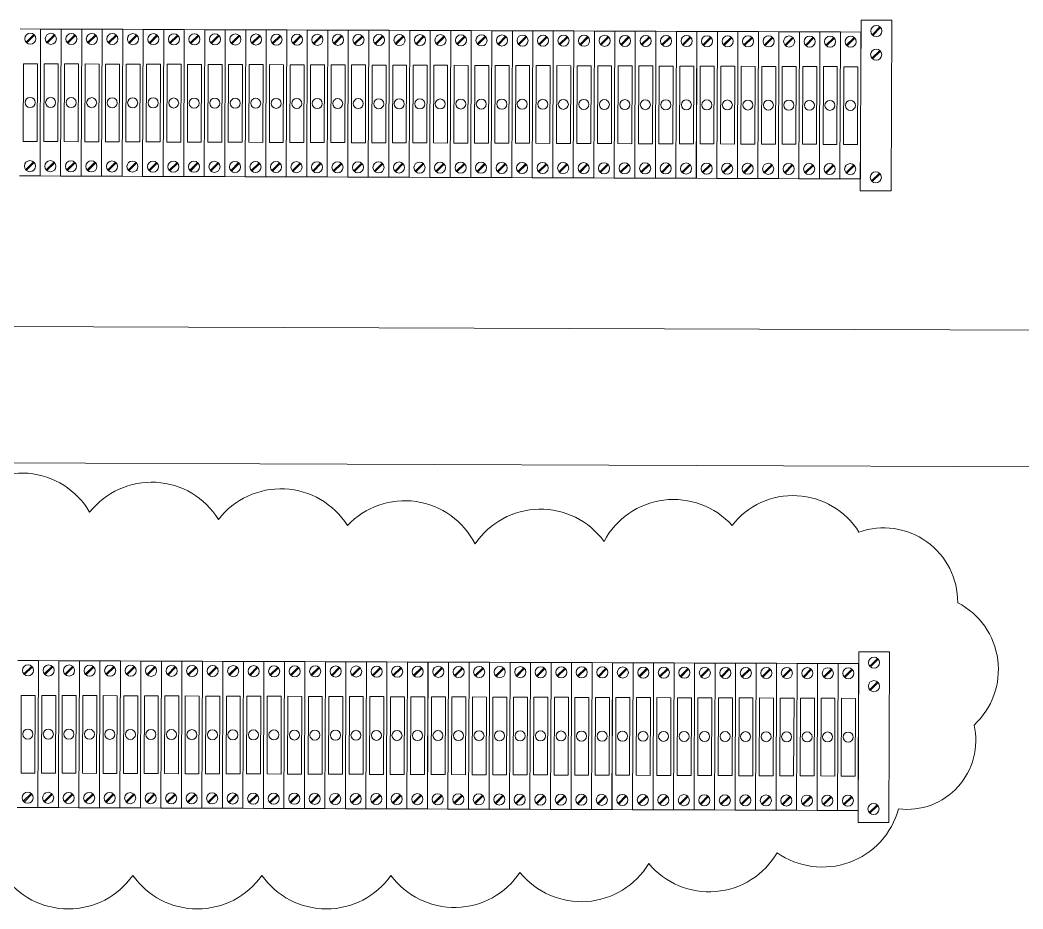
# Model space of a CAD drawing. Header units: millimetres. Extents: x 32721 to 103787, y 57624 to 127312.
# Drawn here: x 33443.5 to 33591.8, y 61426.7 to 61558.2 of the extents above; entities that cross this region are included whole.
import ezdxf

# ---------------------------------------------------------------- set-up
doc = ezdxf.new("R2010")
doc.units = ezdxf.units.MM
doc.header["$LTSCALE"] = 10
doc.layers.add('1轮廓实线层', color=7, linetype='Continuous', lineweight=18)

msp = doc.modelspace()

# ---------------------------------------------------------------- linework, layer by layer
at = {"layer": '1轮廓实线层', "lineweight": 13}
for p, q in [((33567.79, 61532.9), (33567.89, 61558.17)), ((33567.89, 61558.17), (33572.43, 61558.16)), ((33572.43, 61558.16), (33572.34, 61532.89)), ((33443.52, 61556.85), (33446.55, 61556.84)), ((33446.55, 61556.84), (33446.47, 61535.11)), ((33446.47, 61535.11), (33446.55, 61556.84)), ((33446.55, 61556.84), (33449.59, 61556.83)), ((33449.59, 61556.83), (33449.51, 61535.1)), ((33449.51, 61535.1), (33449.59, 61556.83)), ((33449.59, 61556.83), (33452.62, 61556.82)), ((33452.62, 61556.82), (33452.54, 61535.09)), ((33452.54, 61535.09), (33452.62, 61556.82)), ((33452.62, 61556.82), (33455.65, 61556.81)), ((33455.65, 61556.81), (33455.57, 61535.08)), ((33455.57, 61535.08), (33455.65, 61556.81)), ((33455.65, 61556.81), (33458.69, 61556.8)), ((33458.69, 61556.8), (33458.61, 61535.07)), ((33458.61, 61535.07), (33458.69, 61556.8)), ((33458.69, 61556.8), (33461.72, 61556.79)), ((33461.72, 61556.79), (33461.64, 61535.05)), ((33461.64, 61535.05), (33461.72, 61556.79)), ((33461.72, 61556.79), (33464.75, 61556.78)), ((33464.75, 61556.78), (33464.67, 61535.04)), ((33464.67, 61535.04), (33464.75, 61556.78)), ((33464.75, 61556.78), (33467.78, 61556.77)), ((33467.78, 61556.77), (33467.71, 61535.03)), ((33467.71, 61535.03), (33467.79, 61556.77)), ((33467.79, 61556.77), (33470.82, 61556.75)), ((33470.82, 61556.75), (33470.74, 61535.02)), ((33470.74, 61535.02), (33470.82, 61556.75)), ((33470.82, 61556.75), (33473.85, 61556.74)), ((33473.85, 61556.74), (33473.77, 61535.01)), ((33473.77, 61535.01), (33473.85, 61556.74)), ((33473.85, 61556.74), (33476.88, 61556.73)), ((33476.88, 61556.73), (33476.81, 61535)), ((33476.81, 61535), (33476.88, 61556.73)), ((33476.88, 61556.73), (33479.92, 61556.72)), ((33479.92, 61556.72), (33479.84, 61534.99)), ((33479.84, 61534.99), (33479.92, 61556.72)), ((33479.92, 61556.72), (33482.95, 61556.71)), ((33482.95, 61556.71), (33482.87, 61534.98)), ((33482.87, 61534.98), (33482.95, 61556.71)), ((33482.95, 61556.71), (33485.98, 61556.7)), ((33485.98, 61556.7), (33485.9, 61534.97)), ((33485.91, 61534.97), (33485.98, 61556.7)), ((33485.98, 61556.7), (33489.02, 61556.69)), ((33489.02, 61556.69), (33488.94, 61534.96)), ((33488.94, 61534.96), (33489.02, 61556.69)), ((33489.02, 61556.69), (33492.05, 61556.68)), ((33492.05, 61556.68), (33491.97, 61534.95)), ((33491.97, 61534.95), (33492.05, 61556.68)), ((33492.05, 61556.68), (33495.08, 61556.67)), ((33495.08, 61556.67), (33495, 61534.93)), ((33495, 61534.93), (33495.08, 61556.67)), ((33495.08, 61556.67), (33498.12, 61556.66)), ((33569.52, 61556.01), (33570.69, 61557.17)), ((33569.62, 61555.91), (33570.79, 61557.07)), ((33444.4, 61554.88), (33445.56, 61556.04)), ((33444.5, 61554.78), (33445.66, 61555.93)), ((33447.43, 61554.87), (33448.6, 61556.02)), ((33447.53, 61554.76), (33448.7, 61555.92)), ((33450.46, 61554.86), (33451.63, 61556.01)), ((33450.57, 61554.75), (33451.73, 61555.91)), ((33453.5, 61554.85), (33454.66, 61556)), ((33453.6, 61554.74), (33454.76, 61555.9)), ((33456.53, 61554.83), (33457.7, 61555.99)), ((33456.63, 61554.73), (33457.8, 61555.89)), ((33459.56, 61554.82), (33460.73, 61555.98)), ((33459.66, 61554.72), (33460.83, 61555.88)), ((33462.6, 61554.81), (33463.76, 61555.97)), ((33462.7, 61554.71), (33463.86, 61555.87)), ((33465.63, 61554.8), (33466.8, 61555.96)), ((33465.73, 61554.7), (33466.9, 61555.86)), ((33468.66, 61554.79), (33469.83, 61555.95)), ((33468.76, 61554.69), (33469.93, 61555.85)), ((33471.7, 61554.78), (33472.86, 61555.94)), ((33471.8, 61554.68), (33472.96, 61555.83)), ((33474.73, 61554.77), (33475.89, 61555.93)), ((33474.83, 61554.67), (33476, 61555.82)), ((33477.76, 61554.76), (33478.93, 61555.91)), ((33477.86, 61554.66), (33479.03, 61555.81)), ((33480.8, 61554.75), (33481.96, 61555.9)), ((33480.9, 61554.64), (33482.06, 61555.8)), ((33483.83, 61554.74), (33484.99, 61555.89)), ((33483.93, 61554.63), (33485.1, 61555.79)), ((33486.86, 61554.72), (33488.03, 61555.88)), ((33486.96, 61554.62), (33488.13, 61555.78)), ((33489.89, 61554.71), (33491.06, 61555.87)), ((33490, 61554.61), (33491.16, 61555.77)), ((33492.93, 61554.7), (33494.09, 61555.86)), ((33493.03, 61554.6), (33494.19, 61555.76)), ((33495.96, 61554.69), (33497.13, 61555.85)), ((33496.06, 61554.59), (33497.23, 61555.75)), ((33498.12, 61556.66), (33498.04, 61534.92)), ((33498.04, 61534.92), (33498.12, 61556.66)), ((33498.12, 61556.66), (33501.15, 61556.64)), ((33498.99, 61554.68), (33500.16, 61555.84)), ((33499.1, 61554.58), (33500.26, 61555.74)), ((33501.15, 61556.64), (33501.07, 61534.91)), ((33501.07, 61534.91), (33501.15, 61556.64)), ((33501.15, 61556.64), (33504.18, 61556.63)), ((33502.03, 61554.67), (33503.19, 61555.83)), ((33502.13, 61554.57), (33503.29, 61555.73)), ((33504.18, 61556.63), (33504.1, 61534.9)), ((33504.1, 61534.9), (33504.18, 61556.63)), ((33504.18, 61556.63), (33507.22, 61556.62)), ((33505.06, 61554.66), (33506.23, 61555.82)), ((33505.16, 61554.56), (33506.33, 61555.71)), ((33507.22, 61556.62), (33507.14, 61534.89)), ((33507.14, 61534.89), (33507.22, 61556.62)), ((33507.14, 61534.89), (33507.22, 61556.62)), ((33507.22, 61556.62), (33510.25, 61556.61)), ((33508.09, 61554.65), (33509.26, 61555.81)), ((33508.2, 61554.55), (33509.36, 61555.7)), ((33510.25, 61556.61), (33510.17, 61534.88)), ((33510.17, 61534.88), (33510.25, 61556.61)), ((33510.25, 61556.61), (33513.28, 61556.6)), ((33511.13, 61554.64), (33512.29, 61555.79)), ((33511.23, 61554.53), (33512.39, 61555.69)), ((33513.28, 61556.6), (33513.2, 61534.87)), ((33513.2, 61534.87), (33513.28, 61556.6)), ((33513.28, 61556.6), (33516.32, 61556.59)), ((33514.16, 61554.63), (33515.33, 61555.78)), ((33514.26, 61554.52), (33515.43, 61555.68)), ((33516.32, 61556.59), (33516.24, 61534.86)), ((33516.24, 61534.86), (33516.32, 61556.59)), ((33516.32, 61556.59), (33519.35, 61556.58)), ((33517.19, 61554.62), (33518.36, 61555.77)), ((33517.29, 61554.51), (33518.46, 61555.67)), ((33519.35, 61556.58), (33519.27, 61534.85)), ((33519.27, 61534.85), (33519.35, 61556.58)), ((33519.35, 61556.58), (33522.38, 61556.57)), ((33520.23, 61554.6), (33521.39, 61555.76)), ((33520.33, 61554.5), (33521.49, 61555.66)), ((33522.38, 61556.57), (33522.3, 61534.84)), ((33522.3, 61534.84), (33522.38, 61556.57)), ((33522.38, 61556.57), (33525.41, 61556.56)), ((33523.26, 61554.59), (33524.43, 61555.75)), ((33523.36, 61554.49), (33524.53, 61555.65)), ((33525.41, 61556.56), (33525.34, 61534.82)), ((33525.34, 61534.82), (33525.42, 61556.56)), ((33525.42, 61556.56), (33528.45, 61556.55)), ((33526.29, 61554.58), (33527.46, 61555.74)), ((33526.39, 61554.48), (33527.56, 61555.64)), ((33528.45, 61556.55), (33528.37, 61534.81)), ((33528.37, 61534.81), (33528.45, 61556.55)), ((33528.45, 61556.55), (33531.48, 61556.54)), ((33529.33, 61554.57), (33530.49, 61555.73)), ((33529.43, 61554.47), (33530.59, 61555.63)), ((33531.48, 61556.54), (33531.4, 61534.8)), ((33531.4, 61534.8), (33531.48, 61556.54)), ((33531.48, 61556.54), (33534.51, 61556.52)), ((33532.36, 61554.56), (33533.52, 61555.72)), ((33532.46, 61554.46), (33533.63, 61555.62)), ((33534.51, 61556.52), (33534.44, 61534.79)), ((33534.44, 61534.79), (33534.51, 61556.52)), ((33534.51, 61556.52), (33537.55, 61556.51)), ((33535.39, 61554.55), (33536.56, 61555.71)), ((33535.49, 61554.45), (33536.66, 61555.6)), ((33537.55, 61556.51), (33537.47, 61534.78)), ((33537.47, 61534.78), (33537.55, 61556.51)), ((33537.55, 61556.51), (33540.58, 61556.5)), ((33538.43, 61554.54), (33539.59, 61555.7)), ((33538.53, 61554.44), (33539.69, 61555.59)), ((33540.58, 61556.5), (33540.5, 61534.77)), ((33540.5, 61534.77), (33540.58, 61556.5)), ((33540.58, 61556.5), (33543.61, 61556.49)), ((33541.46, 61554.53), (33542.62, 61555.68)), ((33541.56, 61554.43), (33542.73, 61555.58)), ((33543.61, 61556.49), (33543.53, 61534.76)), ((33543.54, 61534.76), (33543.61, 61556.49)), ((33543.61, 61556.49), (33546.65, 61556.48)), ((33544.49, 61554.52), (33545.66, 61555.67)), ((33544.59, 61554.41), (33545.76, 61555.57)), ((33546.65, 61556.48), (33546.57, 61534.75)), ((33546.57, 61534.75), (33546.65, 61556.48)), ((33546.65, 61556.48), (33549.68, 61556.47)), ((33547.52, 61554.51), (33548.69, 61555.66)), ((33547.63, 61554.4), (33548.79, 61555.56)), ((33549.68, 61556.47), (33549.6, 61534.74)), ((33549.6, 61534.74), (33549.68, 61556.47)), ((33549.68, 61556.47), (33552.71, 61556.46)), ((33550.56, 61554.49), (33551.72, 61555.65)), ((33550.66, 61554.39), (33551.83, 61555.55)), ((33552.71, 61556.46), (33552.63, 61534.73)), ((33552.63, 61534.73), (33552.71, 61556.46)), ((33552.71, 61556.46), (33555.75, 61556.45)), ((33553.59, 61554.48), (33554.76, 61555.64)), ((33553.69, 61554.38), (33554.86, 61555.54)), ((33555.75, 61556.45), (33555.67, 61534.72)), ((33555.67, 61534.72), (33555.75, 61556.45)), ((33555.75, 61556.45), (33558.78, 61556.44)), ((33556.62, 61554.47), (33557.79, 61555.63)), ((33556.73, 61554.37), (33557.89, 61555.53)), ((33558.78, 61556.44), (33558.7, 61534.7)), ((33558.7, 61534.7), (33558.78, 61556.44)), ((33558.78, 61556.44), (33561.81, 61556.43)), ((33559.66, 61554.46), (33560.82, 61555.62)), ((33559.76, 61554.36), (33560.92, 61555.52)), ((33561.81, 61556.43), (33561.73, 61534.69)), ((33561.73, 61534.69), (33561.81, 61556.43)), ((33561.81, 61556.43), (33564.85, 61556.41)), ((33562.69, 61554.45), (33563.86, 61555.61)), ((33562.79, 61554.35), (33563.96, 61555.51)), ((33564.85, 61556.41), (33564.77, 61534.68)), ((33564.77, 61534.68), (33564.85, 61556.41)), ((33564.85, 61556.41), (33567.88, 61556.4)), ((33565.72, 61554.44), (33566.89, 61555.6)), ((33565.82, 61554.34), (33566.99, 61555.5)), ((33567.88, 61556.4), (33567.8, 61534.67)), ((33567.8, 61534.67), (33567.88, 61556.4)), ((33569.51, 61552.54), (33570.67, 61553.69)), ((33569.61, 61552.43), (33570.78, 61553.59)), ((33444.33, 61536.03), (33445.5, 61537.19)), ((33444.43, 61535.93), (33445.6, 61537.08)), ((33447.36, 61536.02), (33448.53, 61537.18)), ((33447.46, 61535.92), (33448.63, 61537.07)), ((33450.4, 61536.01), (33451.56, 61537.16)), ((33450.5, 61535.9), (33451.66, 61537.06)), ((33453.43, 61536), (33454.59, 61537.15)), ((33453.53, 61535.89), (33454.7, 61537.05)), ((33456.46, 61535.98), (33457.63, 61537.14)), ((33456.56, 61535.88), (33457.73, 61537.04)), ((33459.5, 61535.97), (33460.66, 61537.13)), ((33459.6, 61535.87), (33460.76, 61537.03)), ((33462.53, 61535.96), (33463.69, 61537.12)), ((33462.63, 61535.86), (33463.8, 61537.02)), ((33465.56, 61535.95), (33466.73, 61537.11)), ((33465.66, 61535.85), (33466.83, 61537.01)), ((33468.59, 61535.94), (33469.76, 61537.1)), ((33468.7, 61535.84), (33469.86, 61537)), ((33471.63, 61535.93), (33472.79, 61537.09)), ((33471.73, 61535.83), (33472.9, 61536.99)), ((33474.66, 61535.92), (33475.83, 61537.08)), ((33474.76, 61535.82), (33475.93, 61536.97)), ((33477.69, 61535.91), (33478.86, 61537.07)), ((33477.8, 61535.81), (33478.96, 61536.96)), ((33480.73, 61535.9), (33481.89, 61537.05)), ((33480.83, 61535.8), (33481.99, 61536.95)), ((33483.76, 61535.89), (33484.93, 61537.04)), ((33483.86, 61535.78), (33485.03, 61536.94)), ((33486.79, 61535.88), (33487.96, 61537.03)), ((33486.89, 61535.77), (33488.06, 61536.93)), ((33489.83, 61535.86), (33490.99, 61537.02)), ((33489.93, 61535.76), (33491.09, 61536.92)), ((33492.86, 61535.85), (33494.03, 61537.01)), ((33492.96, 61535.75), (33494.13, 61536.91)), ((33495.89, 61535.84), (33497.06, 61537)), ((33495.99, 61535.74), (33497.16, 61536.9)), ((33498.93, 61535.83), (33500.09, 61536.99)), ((33499.03, 61535.73), (33500.19, 61536.89)), ((33501.96, 61535.82), (33503.12, 61536.98)), ((33502.06, 61535.72), (33503.23, 61536.88)), ((33504.99, 61535.81), (33506.16, 61536.97)), ((33505.09, 61535.71), (33506.26, 61536.86)), ((33508.03, 61535.8), (33509.19, 61536.96)), ((33508.13, 61535.7), (33509.29, 61536.85)), ((33511.06, 61535.79), (33512.22, 61536.95)), ((33511.16, 61535.69), (33512.33, 61536.84)), ((33514.09, 61535.78), (33515.26, 61536.93)), ((33514.19, 61535.67), (33515.36, 61536.83)), ((33517.13, 61535.77), (33518.29, 61536.92)), ((33517.23, 61535.66), (33518.39, 61536.82)), ((33520.16, 61535.75), (33521.32, 61536.91)), ((33520.26, 61535.65), (33521.43, 61536.81)), ((33523.19, 61535.74), (33524.36, 61536.9)), ((33523.29, 61535.64), (33524.46, 61536.8)), ((33526.22, 61535.73), (33527.39, 61536.89)), ((33526.33, 61535.63), (33527.49, 61536.79)), ((33529.26, 61535.72), (33530.42, 61536.88)), ((33529.36, 61535.62), (33530.53, 61536.78)), ((33532.29, 61535.71), (33533.46, 61536.87)), ((33532.39, 61535.61), (33533.56, 61536.77)), ((33535.32, 61535.7), (33536.49, 61536.86)), ((33535.43, 61535.6), (33536.59, 61536.76)), ((33538.36, 61535.69), (33539.52, 61536.85)), ((33538.46, 61535.59), (33539.62, 61536.74)), ((33541.39, 61535.68), (33542.56, 61536.84)), ((33541.49, 61535.58), (33542.66, 61536.73)), ((33544.42, 61535.67), (33545.59, 61536.82)), ((33544.52, 61535.57), (33545.69, 61536.72)), ((33547.46, 61535.66), (33548.62, 61536.81)), ((33547.56, 61535.55), (33548.72, 61536.71)), ((33550.49, 61535.65), (33551.66, 61536.8)), ((33550.59, 61535.54), (33551.76, 61536.7)), ((33553.52, 61535.63), (33554.69, 61536.79)), ((33553.62, 61535.53), (33554.79, 61536.69)), ((33556.56, 61535.62), (33557.72, 61536.78)), ((33556.66, 61535.52), (33557.82, 61536.68)), ((33559.59, 61535.61), (33560.75, 61536.77)), ((33559.69, 61535.51), (33560.86, 61536.67)), ((33562.62, 61535.6), (33563.79, 61536.76)), ((33562.72, 61535.5), (33563.89, 61536.66)), ((33565.66, 61535.59), (33566.82, 61536.75)), ((33565.76, 61535.49), (33566.92, 61536.65)), ((33446.47, 61535.11), (33443.44, 61535.12)), ((33449.51, 61535.1), (33446.47, 61535.11)), ((33452.54, 61535.09), (33449.51, 61535.1)), ((33455.57, 61535.08), (33452.54, 61535.09)), ((33458.61, 61535.07), (33455.57, 61535.08)), ((33461.64, 61535.05), (33458.61, 61535.07)), ((33464.67, 61535.04), (33461.64, 61535.05)), ((33467.71, 61535.03), (33464.67, 61535.04)), ((33470.74, 61535.02), (33467.71, 61535.03)), ((33473.77, 61535.01), (33470.74, 61535.02)), ((33476.81, 61535), (33473.77, 61535.01)), ((33479.84, 61534.99), (33476.81, 61535)), ((33482.87, 61534.98), (33479.84, 61534.99)), ((33485.9, 61534.97), (33482.87, 61534.98)), ((33488.94, 61534.96), (33485.91, 61534.97)), ((33491.97, 61534.95), (33488.94, 61534.96)), ((33495, 61534.93), (33491.97, 61534.95)), ((33498.04, 61534.92), (33495, 61534.93)), ((33501.07, 61534.91), (33498.04, 61534.92)), ((33504.1, 61534.9), (33501.07, 61534.91)), ((33507.14, 61534.89), (33504.1, 61534.9)), ((33510.17, 61534.88), (33507.14, 61534.89)), ((33513.2, 61534.87), (33510.17, 61534.88)), ((33516.24, 61534.86), (33513.2, 61534.87)), ((33519.27, 61534.85), (33516.24, 61534.86)), ((33522.3, 61534.84), (33519.27, 61534.85)), ((33525.34, 61534.82), (33522.3, 61534.84)), ((33528.37, 61534.81), (33525.34, 61534.82)), ((33531.4, 61534.8), (33528.37, 61534.81)), ((33534.44, 61534.79), (33531.4, 61534.8)), ((33537.47, 61534.78), (33534.44, 61534.79)), ((33540.5, 61534.77), (33537.47, 61534.78)), ((33543.53, 61534.76), (33540.5, 61534.77)), ((33546.57, 61534.75), (33543.54, 61534.76)), ((33549.6, 61534.74), (33546.57, 61534.75)), ((33552.63, 61534.73), (33549.6, 61534.74)), ((33555.67, 61534.72), (33552.63, 61534.73)), ((33558.7, 61534.7), (33555.67, 61534.72)), ((33561.73, 61534.69), (33558.7, 61534.7)), ((33564.77, 61534.68), (33561.73, 61534.69)), ((33567.8, 61534.67), (33564.77, 61534.68)), ((33569.44, 61534.37), (33570.61, 61535.53)), ((33569.54, 61534.27), (33570.71, 61535.42)), ((33572.34, 61532.89), (33567.79, 61532.9)), ((33567.46, 61439.46), (33567.55, 61464.73)), ((33567.55, 61464.73), (33572.1, 61464.72)), ((33572.1, 61464.72), (33572.01, 61439.44)), ((33443.18, 61463.41), (33446.22, 61463.4)), ((33446.22, 61463.4), (33446.14, 61441.67)), ((33446.14, 61441.67), (33446.22, 61463.4)), ((33446.22, 61463.4), (33449.25, 61463.39)), ((33449.25, 61463.39), (33449.17, 61441.66)), ((33449.17, 61441.66), (33449.25, 61463.39)), ((33449.25, 61463.39), (33452.28, 61463.38)), ((33452.28, 61463.38), (33452.2, 61441.65)), ((33452.2, 61441.65), (33452.28, 61463.38)), ((33452.28, 61463.38), (33455.31, 61463.37)), ((33455.31, 61463.37), (33455.24, 61441.64)), ((33455.24, 61441.64), (33455.32, 61463.37)), ((33455.32, 61463.37), (33458.35, 61463.36)), ((33458.35, 61463.36), (33458.27, 61441.62)), ((33458.27, 61441.62), (33458.35, 61463.36)), ((33458.35, 61463.36), (33461.38, 61463.35)), ((33461.38, 61463.35), (33461.3, 61441.61)), ((33461.3, 61441.61), (33461.38, 61463.35)), ((33461.38, 61463.35), (33464.41, 61463.33)), ((33464.41, 61463.33), (33464.34, 61441.6)), ((33464.34, 61441.6), (33464.41, 61463.33)), ((33464.41, 61463.33), (33467.45, 61463.32)), ((33467.45, 61463.32), (33467.37, 61441.59)), ((33467.37, 61441.59), (33467.45, 61463.32)), ((33467.45, 61463.32), (33470.48, 61463.31)), ((33470.48, 61463.31), (33470.4, 61441.58)), ((33470.4, 61441.58), (33470.48, 61463.31)), ((33470.48, 61463.31), (33473.51, 61463.3)), ((33473.51, 61463.3), (33473.43, 61441.57)), ((33473.44, 61441.57), (33473.51, 61463.3)), ((33473.51, 61463.3), (33476.55, 61463.29)), ((33476.55, 61463.29), (33476.47, 61441.56)), ((33476.47, 61441.56), (33476.55, 61463.29)), ((33476.55, 61463.29), (33479.58, 61463.28)), ((33479.58, 61463.28), (33479.5, 61441.55)), ((33479.5, 61441.55), (33479.58, 61463.28)), ((33479.58, 61463.28), (33482.61, 61463.27)), ((33482.61, 61463.27), (33482.53, 61441.54)), ((33482.53, 61441.54), (33482.61, 61463.27)), ((33482.61, 61463.27), (33485.65, 61463.26)), ((33485.65, 61463.26), (33485.57, 61441.53)), ((33485.57, 61441.53), (33485.65, 61463.26)), ((33485.65, 61463.26), (33488.68, 61463.25)), ((33488.68, 61463.25), (33488.6, 61441.51)), ((33488.6, 61441.51), (33488.68, 61463.25)), ((33488.68, 61463.25), (33491.71, 61463.24)), ((33491.71, 61463.24), (33491.63, 61441.5)), ((33491.63, 61441.5), (33491.71, 61463.24)), ((33491.71, 61463.24), (33494.75, 61463.23)), ((33494.75, 61463.23), (33494.67, 61441.49)), ((33494.67, 61441.49), (33494.75, 61463.23)), ((33494.75, 61463.23), (33497.78, 61463.21)), ((33497.78, 61463.21), (33497.7, 61441.48)), ((33497.7, 61441.48), (33497.78, 61463.21)), ((33497.78, 61463.21), (33500.81, 61463.2)), ((33569.18, 61462.57), (33570.35, 61463.73)), ((33569.28, 61462.47), (33570.45, 61463.62)), ((33444.06, 61461.44), (33445.23, 61462.59)), ((33444.16, 61461.33), (33445.33, 61462.49)), ((33447.09, 61461.43), (33448.26, 61462.58)), ((33447.19, 61461.32), (33448.36, 61462.48)), ((33450.13, 61461.41), (33451.29, 61462.57)), ((33450.23, 61461.31), (33451.39, 61462.47)), ((33453.16, 61461.4), (33454.33, 61462.56)), ((33453.26, 61461.3), (33454.43, 61462.46)), ((33456.19, 61461.39), (33457.36, 61462.55)), ((33456.29, 61461.29), (33457.46, 61462.45)), ((33459.23, 61461.38), (33460.39, 61462.54)), ((33459.33, 61461.28), (33460.49, 61462.44)), ((33462.26, 61461.37), (33463.42, 61462.53)), ((33462.36, 61461.27), (33463.53, 61462.43)), ((33465.29, 61461.36), (33466.46, 61462.52)), ((33465.39, 61461.26), (33466.56, 61462.42)), ((33468.33, 61461.35), (33469.49, 61462.51)), ((33468.43, 61461.25), (33469.59, 61462.4)), ((33471.36, 61461.34), (33472.52, 61462.5)), ((33471.46, 61461.24), (33472.63, 61462.39)), ((33474.39, 61461.33), (33475.56, 61462.48)), ((33474.49, 61461.22), (33475.66, 61462.38)), ((33477.42, 61461.32), (33478.59, 61462.47)), ((33477.53, 61461.21), (33478.69, 61462.37)), ((33480.46, 61461.31), (33481.62, 61462.46)), ((33480.56, 61461.2), (33481.73, 61462.36)), ((33483.49, 61461.29), (33484.66, 61462.45)), ((33483.59, 61461.19), (33484.76, 61462.35)), ((33486.52, 61461.28), (33487.69, 61462.44)), ((33486.63, 61461.18), (33487.79, 61462.34)), ((33489.56, 61461.27), (33490.72, 61462.43)), ((33489.66, 61461.17), (33490.82, 61462.33)), ((33492.59, 61461.26), (33493.76, 61462.42)), ((33492.69, 61461.16), (33493.86, 61462.32)), ((33495.62, 61461.25), (33496.79, 61462.41)), ((33495.73, 61461.15), (33496.89, 61462.31)), ((33498.66, 61461.24), (33499.82, 61462.4)), ((33498.76, 61461.14), (33499.92, 61462.29)), ((33500.81, 61463.2), (33500.73, 61441.47)), ((33500.73, 61441.47), (33500.81, 61463.2)), ((33500.81, 61463.2), (33503.84, 61463.19)), ((33501.69, 61461.23), (33502.86, 61462.39)), ((33501.79, 61461.13), (33502.96, 61462.28)), ((33503.84, 61463.19), (33503.77, 61441.46)), ((33503.77, 61441.46), (33503.85, 61463.19)), ((33503.85, 61463.19), (33506.88, 61463.18)), ((33504.72, 61461.22), (33505.89, 61462.38)), ((33504.82, 61461.12), (33505.99, 61462.27)), ((33506.88, 61463.18), (33506.8, 61441.45)), ((33506.8, 61441.45), (33506.88, 61463.18)), ((33506.8, 61441.45), (33506.88, 61463.18)), ((33506.88, 61463.18), (33509.91, 61463.17)), ((33507.76, 61461.21), (33508.92, 61462.36)), ((33507.86, 61461.1), (33509.02, 61462.26)), ((33509.91, 61463.17), (33509.83, 61441.44)), ((33509.83, 61441.44), (33509.91, 61463.17)), ((33509.91, 61463.17), (33512.94, 61463.16)), ((33510.79, 61461.2), (33511.96, 61462.35)), ((33510.89, 61461.09), (33512.06, 61462.25)), ((33512.94, 61463.16), (33512.87, 61441.43)), ((33512.87, 61441.43), (33512.95, 61463.16)), ((33512.95, 61463.16), (33515.98, 61463.15)), ((33513.82, 61461.18), (33514.99, 61462.34)), ((33513.92, 61461.08), (33515.09, 61462.24)), ((33515.98, 61463.15), (33515.9, 61441.42)), ((33515.9, 61441.42), (33515.98, 61463.15)), ((33515.98, 61463.15), (33519.01, 61463.14)), ((33516.86, 61461.17), (33518.02, 61462.33)), ((33516.96, 61461.07), (33518.12, 61462.23)), ((33519.01, 61463.14), (33518.93, 61441.41)), ((33518.93, 61441.41), (33519.01, 61463.14)), ((33519.01, 61463.14), (33522.04, 61463.13)), ((33519.89, 61461.16), (33521.05, 61462.32)), ((33519.99, 61461.06), (33521.16, 61462.22)), ((33522.04, 61463.13), (33521.97, 61441.39)), ((33521.97, 61441.39), (33522.04, 61463.13)), ((33522.04, 61463.13), (33525.08, 61463.12)), ((33522.92, 61461.15), (33524.09, 61462.31)), ((33523.02, 61461.05), (33524.19, 61462.21)), ((33525.08, 61463.12), (33525, 61441.38)), ((33525, 61441.38), (33525.08, 61463.12)), ((33525.08, 61463.12), (33528.11, 61463.11)), ((33525.96, 61461.14), (33527.12, 61462.3)), ((33526.06, 61461.04), (33527.22, 61462.2)), ((33528.11, 61463.11), (33528.03, 61441.37)), ((33528.03, 61441.37), (33528.11, 61463.11)), ((33528.11, 61463.11), (33531.14, 61463.09)), ((33528.99, 61461.13), (33530.15, 61462.29)), ((33529.09, 61461.03), (33530.26, 61462.19)), ((33531.14, 61463.09), (33531.06, 61441.36)), ((33531.07, 61441.36), (33531.14, 61463.09)), ((33531.14, 61463.09), (33534.18, 61463.08)), ((33532.02, 61461.12), (33533.19, 61462.28)), ((33532.12, 61461.02), (33533.29, 61462.17)), ((33534.18, 61463.08), (33534.1, 61441.35)), ((33534.1, 61441.35), (33534.18, 61463.08)), ((33534.18, 61463.08), (33537.21, 61463.07)), ((33535.05, 61461.11), (33536.22, 61462.27)), ((33535.16, 61461.01), (33536.32, 61462.16)), ((33537.21, 61463.07), (33537.13, 61441.34)), ((33537.13, 61441.34), (33537.21, 61463.07)), ((33537.21, 61463.07), (33540.24, 61463.06)), ((33538.09, 61461.1), (33539.25, 61462.25)), ((33538.19, 61461), (33539.36, 61462.15)), ((33540.24, 61463.06), (33540.16, 61441.33)), ((33540.17, 61441.33), (33540.24, 61463.06)), ((33540.24, 61463.06), (33543.28, 61463.05)), ((33541.12, 61461.09), (33542.29, 61462.24)), ((33541.22, 61460.98), (33542.39, 61462.14)), ((33543.28, 61463.05), (33543.2, 61441.32)), ((33543.2, 61441.32), (33543.28, 61463.05)), ((33543.28, 61463.05), (33546.31, 61463.04)), ((33544.15, 61461.08), (33545.32, 61462.23)), ((33544.26, 61460.97), (33545.42, 61462.13)), ((33546.31, 61463.04), (33546.23, 61441.31)), ((33546.23, 61441.31), (33546.31, 61463.04)), ((33546.31, 61463.04), (33549.34, 61463.03)), ((33547.19, 61461.06), (33548.35, 61462.22)), ((33547.29, 61460.96), (33548.45, 61462.12)), ((33549.34, 61463.03), (33549.26, 61441.3)), ((33549.26, 61441.3), (33549.34, 61463.03)), ((33549.34, 61463.03), (33552.38, 61463.02)), ((33550.22, 61461.05), (33551.39, 61462.21)), ((33550.32, 61460.95), (33551.49, 61462.11)), ((33552.38, 61463.02), (33552.3, 61441.28)), ((33552.3, 61441.28), (33552.38, 61463.02)), ((33552.38, 61463.02), (33555.41, 61463.01)), ((33553.25, 61461.04), (33554.42, 61462.2)), ((33553.36, 61460.94), (33554.52, 61462.1)), ((33555.41, 61463.01), (33555.33, 61441.27)), ((33555.33, 61441.27), (33555.41, 61463.01)), ((33555.41, 61463.01), (33558.44, 61463)), ((33556.29, 61461.03), (33557.45, 61462.19)), ((33556.39, 61460.93), (33557.55, 61462.09)), ((33558.44, 61463), (33558.36, 61441.26)), ((33558.36, 61441.26), (33558.44, 61463)), ((33558.44, 61463), (33561.47, 61462.98)), ((33559.32, 61461.02), (33560.49, 61462.18)), ((33559.42, 61460.92), (33560.59, 61462.08)), ((33561.47, 61462.98), (33561.4, 61441.25)), ((33561.4, 61441.25), (33561.48, 61462.98)), ((33561.48, 61462.98), (33564.51, 61462.97)), ((33562.35, 61461.01), (33563.52, 61462.17)), ((33562.45, 61460.91), (33563.62, 61462.06)), ((33564.51, 61462.97), (33564.43, 61441.24)), ((33564.43, 61441.24), (33564.51, 61462.97)), ((33564.51, 61462.97), (33567.54, 61462.96)), ((33565.39, 61461), (33566.55, 61462.16)), ((33565.49, 61460.9), (33566.65, 61462.05)), ((33567.54, 61462.96), (33567.46, 61441.23)), ((33567.46, 61441.23), (33567.54, 61462.96)), ((33569.17, 61459.1), (33570.34, 61460.25)), ((33569.27, 61458.99), (33570.44, 61460.15)), ((33443.99, 61442.59), (33445.16, 61443.74)), ((33444.09, 61442.49), (33445.26, 61443.64)), ((33447.03, 61442.58), (33448.19, 61443.73)), ((33447.13, 61442.47), (33448.29, 61443.63)), ((33450.06, 61442.57), (33451.22, 61443.72)), ((33450.16, 61442.46), (33451.33, 61443.62)), ((33453.09, 61442.55), (33454.26, 61443.71)), ((33453.19, 61442.45), (33454.36, 61443.61)), ((33456.12, 61442.54), (33457.29, 61443.7)), ((33456.23, 61442.44), (33457.39, 61443.6)), ((33459.16, 61442.53), (33460.32, 61443.69)), ((33459.26, 61442.43), (33460.43, 61443.59)), ((33462.19, 61442.52), (33463.36, 61443.68)), ((33462.29, 61442.42), (33463.46, 61443.58)), ((33465.22, 61442.51), (33466.39, 61443.67)), ((33465.33, 61442.41), (33466.49, 61443.57)), ((33468.26, 61442.5), (33469.42, 61443.66)), ((33468.36, 61442.4), (33469.52, 61443.56)), ((33471.29, 61442.49), (33472.46, 61443.65)), ((33471.39, 61442.39), (33472.56, 61443.54)), ((33474.32, 61442.48), (33475.49, 61443.64)), ((33474.43, 61442.38), (33475.59, 61443.53)), ((33477.36, 61442.47), (33478.52, 61443.62)), ((33477.46, 61442.36), (33478.62, 61443.52)), ((33480.39, 61442.46), (33481.56, 61443.61)), ((33480.49, 61442.35), (33481.66, 61443.51)), ((33483.42, 61442.45), (33484.59, 61443.6)), ((33483.52, 61442.34), (33484.69, 61443.5)), ((33486.46, 61442.43), (33487.62, 61443.59)), ((33486.56, 61442.33), (33487.72, 61443.49)), ((33489.49, 61442.42), (33490.65, 61443.58)), ((33489.59, 61442.32), (33490.76, 61443.48)), ((33492.52, 61442.41), (33493.69, 61443.57)), ((33492.62, 61442.31), (33493.79, 61443.47)), ((33495.56, 61442.4), (33496.72, 61443.56)), ((33495.66, 61442.3), (33496.82, 61443.46)), ((33498.59, 61442.39), (33499.75, 61443.55)), ((33498.69, 61442.29), (33499.86, 61443.45)), ((33501.62, 61442.38), (33502.79, 61443.54)), ((33501.72, 61442.28), (33502.89, 61443.43)), ((33504.65, 61442.37), (33505.82, 61443.53)), ((33504.76, 61442.27), (33505.92, 61443.42)), ((33507.69, 61442.36), (33508.85, 61443.51)), ((33507.79, 61442.26), (33508.96, 61443.41)), ((33510.72, 61442.35), (33511.89, 61443.5)), ((33510.82, 61442.24), (33511.99, 61443.4)), ((33513.75, 61442.34), (33514.92, 61443.49)), ((33513.86, 61442.23), (33515.02, 61443.39)), ((33516.79, 61442.32), (33517.95, 61443.48)), ((33516.89, 61442.22), (33518.06, 61443.38)), ((33519.82, 61442.31), (33520.99, 61443.47)), ((33519.92, 61442.21), (33521.09, 61443.37)), ((33522.85, 61442.3), (33524.02, 61443.46)), ((33522.96, 61442.2), (33524.12, 61443.36)), ((33525.89, 61442.29), (33527.05, 61443.45)), ((33525.99, 61442.19), (33527.15, 61443.35)), ((33528.92, 61442.28), (33530.09, 61443.44)), ((33529.02, 61442.18), (33530.19, 61443.34)), ((33531.95, 61442.27), (33533.12, 61443.43)), ((33532.06, 61442.17), (33533.22, 61443.33)), ((33534.99, 61442.26), (33536.15, 61443.42)), ((33535.09, 61442.16), (33536.25, 61443.31)), ((33538.02, 61442.25), (33539.19, 61443.41)), ((33538.12, 61442.15), (33539.29, 61443.3)), ((33541.05, 61442.24), (33542.22, 61443.39)), ((33541.15, 61442.13), (33542.32, 61443.29)), ((33544.09, 61442.23), (33545.25, 61443.38)), ((33544.19, 61442.12), (33545.35, 61443.28)), ((33547.12, 61442.22), (33548.29, 61443.37)), ((33547.22, 61442.11), (33548.39, 61443.27)), ((33550.15, 61442.2), (33551.32, 61443.36)), ((33550.25, 61442.1), (33551.42, 61443.26)), ((33553.19, 61442.19), (33554.35, 61443.35)), ((33553.29, 61442.09), (33554.45, 61443.25)), ((33556.22, 61442.18), (33557.38, 61443.34)), ((33556.32, 61442.08), (33557.49, 61443.24)), ((33559.25, 61442.17), (33560.42, 61443.33)), ((33559.35, 61442.07), (33560.52, 61443.23)), ((33562.28, 61442.16), (33563.45, 61443.32)), ((33562.39, 61442.06), (33563.55, 61443.22)), ((33565.32, 61442.15), (33566.48, 61443.31)), ((33565.42, 61442.05), (33566.59, 61443.2)), ((33446.14, 61441.67), (33443.1, 61441.68)), ((33449.17, 61441.66), (33446.14, 61441.67)), ((33452.2, 61441.65), (33449.17, 61441.66)), ((33455.24, 61441.64), (33452.2, 61441.65)), ((33458.27, 61441.62), (33455.24, 61441.64)), ((33461.3, 61441.61), (33458.27, 61441.62)), ((33464.34, 61441.6), (33461.3, 61441.61)), ((33467.37, 61441.59), (33464.34, 61441.6)), ((33470.4, 61441.58), (33467.37, 61441.59)), ((33473.43, 61441.57), (33470.4, 61441.58)), ((33476.47, 61441.56), (33473.44, 61441.57)), ((33479.5, 61441.55), (33476.47, 61441.56)), ((33482.53, 61441.54), (33479.5, 61441.55)), ((33485.57, 61441.53), (33482.53, 61441.54)), ((33488.6, 61441.51), (33485.57, 61441.53)), ((33491.63, 61441.5), (33488.6, 61441.51)), ((33494.67, 61441.49), (33491.63, 61441.5)), ((33497.7, 61441.48), (33494.67, 61441.49)), ((33500.73, 61441.47), (33497.7, 61441.48)), ((33503.77, 61441.46), (33500.73, 61441.47)), ((33506.8, 61441.45), (33503.77, 61441.46)), ((33509.83, 61441.44), (33506.8, 61441.45)), ((33512.87, 61441.43), (33509.83, 61441.44)), ((33515.9, 61441.42), (33512.87, 61441.43)), ((33518.93, 61441.41), (33515.9, 61441.42)), ((33521.97, 61441.39), (33518.93, 61441.41)), ((33525, 61441.38), (33521.97, 61441.39)), ((33528.03, 61441.37), (33525, 61441.38)), ((33531.06, 61441.36), (33528.03, 61441.37)), ((33534.1, 61441.35), (33531.07, 61441.36)), ((33537.13, 61441.34), (33534.1, 61441.35)), ((33540.16, 61441.33), (33537.13, 61441.34)), ((33543.2, 61441.32), (33540.17, 61441.33)), ((33546.23, 61441.31), (33543.2, 61441.32)), ((33549.26, 61441.3), (33546.23, 61441.31)), ((33552.3, 61441.28), (33549.26, 61441.3)), ((33555.33, 61441.27), (33552.3, 61441.28)), ((33558.36, 61441.26), (33555.33, 61441.27)), ((33561.4, 61441.25), (33558.36, 61441.26)), ((33564.43, 61441.24), (33561.4, 61441.25)), ((33567.46, 61441.23), (33564.43, 61441.24)), ((33569.1, 61440.93), (33570.27, 61442.08)), ((33569.21, 61440.83), (33570.37, 61441.98)), ((33572.01, 61439.44), (33567.46, 61439.46))]:
    msp.add_line(p, q, dxfattribs=at)
at = {"layer": '1轮廓实线层'}
for p, q in [((33663.59, 61512.05), (33085.68, 61514.14)), ((33663.51, 61491.84), (33085.61, 61493.92))]:
    msp.add_line(p, q, dxfattribs=at)
at = {"layer": '1轮廓实线层', "lineweight": 13}
for points in [[(33444.02, 61551.71), (33446.09, 61551.7), (33446.05, 61540.2), (33443.98, 61540.21)], [(33447.06, 61551.7), (33449.12, 61551.69), (33449.08, 61540.19), (33447.02, 61540.2)], [(33450.09, 61551.69), (33452.15, 61551.68), (33452.11, 61540.18), (33450.05, 61540.19)], [(33453.12, 61551.68), (33455.19, 61551.67), (33455.14, 61540.17), (33453.08, 61540.18)], [(33456.16, 61551.67), (33458.22, 61551.66), (33458.18, 61540.16), (33456.12, 61540.17)], [(33459.19, 61551.66), (33461.25, 61551.65), (33461.21, 61540.15), (33459.15, 61540.15)], [(33462.22, 61551.65), (33464.29, 61551.64), (33464.24, 61540.14), (33462.18, 61540.14)], [(33465.26, 61551.63), (33467.32, 61551.63), (33467.28, 61540.13), (33465.21, 61540.13)], [(33468.29, 61551.62), (33470.35, 61551.62), (33470.31, 61540.11), (33468.25, 61540.12)], [(33471.32, 61551.61), (33473.38, 61551.61), (33473.34, 61540.1), (33471.28, 61540.11)], [(33474.36, 61551.6), (33476.42, 61551.59), (33476.38, 61540.09), (33474.31, 61540.1)], [(33477.39, 61551.59), (33479.45, 61551.58), (33479.41, 61540.08), (33477.35, 61540.09)], [(33480.42, 61551.58), (33482.48, 61551.57), (33482.44, 61540.07), (33480.38, 61540.08)], [(33483.46, 61551.57), (33485.52, 61551.56), (33485.48, 61540.06), (33483.41, 61540.07)], [(33486.49, 61551.56), (33488.55, 61551.55), (33488.51, 61540.05), (33486.45, 61540.06)], [(33489.52, 61551.55), (33491.58, 61551.54), (33491.54, 61540.04), (33489.48, 61540.05)], [(33492.55, 61551.54), (33494.62, 61551.53), (33494.58, 61540.03), (33492.51, 61540.03)], [(33495.59, 61551.52), (33497.65, 61551.52), (33497.61, 61540.02), (33495.55, 61540.02)], [(33498.62, 61551.51), (33500.68, 61551.51), (33500.64, 61540), (33498.58, 61540.01)], [(33501.65, 61551.5), (33503.72, 61551.5), (33503.67, 61539.99), (33501.61, 61540)], [(33504.69, 61551.49), (33506.75, 61551.48), (33506.71, 61539.98), (33504.65, 61539.99)], [(33507.72, 61551.48), (33509.78, 61551.47), (33509.74, 61539.97), (33507.68, 61539.98)], [(33510.75, 61551.47), (33512.82, 61551.46), (33512.77, 61539.96), (33510.71, 61539.97)], [(33513.79, 61551.46), (33515.85, 61551.45), (33515.81, 61539.95), (33513.75, 61539.96)], [(33516.82, 61551.45), (33518.88, 61551.44), (33518.84, 61539.94), (33516.78, 61539.95)], [(33519.85, 61551.44), (33521.92, 61551.43), (33521.87, 61539.93), (33519.81, 61539.94)], [(33522.89, 61551.43), (33524.95, 61551.42), (33524.91, 61539.92), (33522.84, 61539.92)], [(33525.92, 61551.42), (33527.98, 61551.41), (33527.94, 61539.91), (33525.88, 61539.91)], [(33528.95, 61551.4), (33531.01, 61551.4), (33530.97, 61539.9), (33528.91, 61539.9)], [(33531.99, 61551.39), (33534.05, 61551.39), (33534.01, 61539.88), (33531.94, 61539.89)], [(33535.02, 61551.38), (33537.08, 61551.38), (33537.04, 61539.87), (33534.98, 61539.88)], [(33538.05, 61551.37), (33540.11, 61551.36), (33540.07, 61539.86), (33538.01, 61539.87)], [(33541.09, 61551.36), (33543.15, 61551.35), (33543.11, 61539.85), (33541.04, 61539.86)], [(33544.12, 61551.35), (33546.18, 61551.34), (33546.14, 61539.84), (33544.08, 61539.85)], [(33547.15, 61551.34), (33549.21, 61551.33), (33549.17, 61539.83), (33547.11, 61539.84)], [(33550.18, 61551.33), (33552.25, 61551.32), (33552.21, 61539.82), (33550.14, 61539.83)], [(33553.22, 61551.32), (33555.28, 61551.31), (33555.24, 61539.81), (33553.18, 61539.82)], [(33556.25, 61551.31), (33558.31, 61551.3), (33558.27, 61539.8), (33556.21, 61539.8)], [(33559.28, 61551.29), (33561.35, 61551.29), (33561.3, 61539.79), (33559.24, 61539.79)], [(33562.32, 61551.28), (33564.38, 61551.28), (33564.34, 61539.77), (33562.28, 61539.78)], [(33565.35, 61551.27), (33567.41, 61551.27), (33567.37, 61539.76), (33565.31, 61539.77)], [(33443.69, 61458.27), (33445.75, 61458.26), (33445.71, 61446.76), (33443.65, 61446.77)], [(33446.72, 61458.26), (33448.78, 61458.25), (33448.74, 61446.75), (33446.68, 61446.76)], [(33449.75, 61458.25), (33451.82, 61458.24), (33451.77, 61446.74), (33449.71, 61446.75)], [(33452.79, 61458.24), (33454.85, 61458.23), (33454.81, 61446.73), (33452.75, 61446.74)], [(33455.82, 61458.23), (33457.88, 61458.22), (33457.84, 61446.72), (33455.78, 61446.72)], [(33458.85, 61458.22), (33460.92, 61458.21), (33460.87, 61446.71), (33458.81, 61446.71)], [(33461.89, 61458.2), (33463.95, 61458.2), (33463.91, 61446.69), (33461.84, 61446.7)], [(33464.92, 61458.19), (33466.98, 61458.19), (33466.94, 61446.68), (33464.88, 61446.69)], [(33467.95, 61458.18), (33470.01, 61458.17), (33469.97, 61446.67), (33467.91, 61446.68)], [(33470.99, 61458.17), (33473.05, 61458.16), (33473.01, 61446.66), (33470.94, 61446.67)], [(33474.02, 61458.16), (33476.08, 61458.15), (33476.04, 61446.65), (33473.98, 61446.66)], [(33477.05, 61458.15), (33479.11, 61458.14), (33479.07, 61446.64), (33477.01, 61446.65)], [(33480.08, 61458.14), (33482.15, 61458.13), (33482.11, 61446.63), (33480.04, 61446.64)], [(33483.12, 61458.13), (33485.18, 61458.12), (33485.14, 61446.62), (33483.08, 61446.63)], [(33486.15, 61458.12), (33488.21, 61458.11), (33488.17, 61446.61), (33486.11, 61446.61)], [(33489.18, 61458.11), (33491.25, 61458.1), (33491.2, 61446.6), (33489.14, 61446.6)], [(33492.22, 61458.09), (33494.28, 61458.09), (33494.24, 61446.59), (33492.18, 61446.59)], [(33495.25, 61458.08), (33497.31, 61458.08), (33497.27, 61446.57), (33495.21, 61446.58)], [(33498.28, 61458.07), (33500.35, 61458.07), (33500.3, 61446.56), (33498.24, 61446.57)], [(33501.32, 61458.06), (33503.38, 61458.05), (33503.34, 61446.55), (33501.28, 61446.56)], [(33504.35, 61458.05), (33506.41, 61458.04), (33506.37, 61446.54), (33504.31, 61446.55)], [(33507.38, 61458.04), (33509.45, 61458.03), (33509.4, 61446.53), (33507.34, 61446.54)], [(33510.42, 61458.03), (33512.48, 61458.02), (33512.44, 61446.52), (33510.38, 61446.53)], [(33513.45, 61458.02), (33515.51, 61458.01), (33515.47, 61446.51), (33513.41, 61446.52)], [(33516.48, 61458.01), (33518.55, 61458), (33518.5, 61446.5), (33516.44, 61446.51)], [(33519.52, 61458), (33521.58, 61457.99), (33521.54, 61446.49), (33519.47, 61446.49)], [(33522.55, 61457.99), (33524.61, 61457.98), (33524.57, 61446.48), (33522.51, 61446.48)], [(33525.58, 61457.97), (33527.64, 61457.97), (33527.6, 61446.46), (33525.54, 61446.47)], [(33528.62, 61457.96), (33530.68, 61457.96), (33530.64, 61446.45), (33528.57, 61446.46)], [(33531.65, 61457.95), (33533.71, 61457.94), (33533.67, 61446.44), (33531.61, 61446.45)], [(33534.68, 61457.94), (33536.74, 61457.93), (33536.7, 61446.43), (33534.64, 61446.44)], [(33537.71, 61457.93), (33539.78, 61457.92), (33539.74, 61446.42), (33537.67, 61446.43)], [(33540.75, 61457.92), (33542.81, 61457.91), (33542.77, 61446.41), (33540.71, 61446.42)], [(33543.78, 61457.91), (33545.84, 61457.9), (33545.8, 61446.4), (33543.74, 61446.41)], [(33546.81, 61457.9), (33548.88, 61457.89), (33548.83, 61446.39), (33546.77, 61446.4)], [(33549.85, 61457.89), (33551.91, 61457.88), (33551.87, 61446.38), (33549.81, 61446.38)], [(33552.88, 61457.88), (33554.94, 61457.87), (33554.9, 61446.37), (33552.84, 61446.37)], [(33555.91, 61457.86), (33557.98, 61457.86), (33557.93, 61446.36), (33555.87, 61446.36)], [(33558.95, 61457.85), (33561.01, 61457.85), (33560.97, 61446.34), (33558.91, 61446.35)], [(33561.98, 61457.84), (33564.04, 61457.84), (33564, 61446.33), (33561.94, 61446.34)], [(33565.01, 61457.83), (33567.08, 61457.82), (33567.03, 61446.32), (33564.97, 61446.33)]]:
    msp.add_lwpolyline(points, close=True, dxfattribs=at)
at = {"layer": '1轮廓实线层', "color": 1}
msp.add_lwpolyline([(33441.09, 61431.64, 0.520567), (33460.19, 61431.64, 0.520567), (33479.28, 61431.64, 0.520567), (33498.37, 61431.64, 0.520567), (33517.45, 61432.08, 0.520567), (33536.5, 61433.38, 0.520567), (33555.48, 61434.99, 0.520567), (33573.44, 61441.47, 0.520567), (33584.61, 61453.87, 0.520567), (33582.2, 61471.97, 0.520567), (33567.59, 61482.42, 0.520567), (33548.81, 61483.41, 0.520567), (33529.88, 61481.04, 0.520567), (33510.81, 61480.66, 0.520567), (33491.93, 61483.4, 0.520567), (33472.86, 61484.29, 0.520567), (33453.8, 61485.36, 0.520567), (33434.78, 61486.98, 0.520567)], format="xyb", dxfattribs=at)
at = {"layer": '1轮廓实线层', "lineweight": 13}
for centre, radius in [((33570.15, 61556.54), 0.821), ((33445.03, 61555.41), 0.821), ((33448.06, 61555.39), 0.821), ((33451.1, 61555.38), 0.821), ((33454.13, 61555.37), 0.821), ((33457.16, 61555.36), 0.821), ((33460.2, 61555.35), 0.821), ((33463.23, 61555.34), 0.821), ((33466.26, 61555.33), 0.821), ((33469.3, 61555.32), 0.821), ((33472.33, 61555.31), 0.821), ((33475.36, 61555.3), 0.821), ((33478.4, 61555.29), 0.821), ((33481.43, 61555.27), 0.821), ((33484.46, 61555.26), 0.821), ((33487.49, 61555.25), 0.821), ((33490.53, 61555.24), 0.821), ((33493.56, 61555.23), 0.821), ((33496.59, 61555.22), 0.821), ((33499.63, 61555.21), 0.821), ((33502.66, 61555.2), 0.821), ((33505.69, 61555.19), 0.821), ((33508.73, 61555.18), 0.821), ((33511.76, 61555.16), 0.821), ((33514.79, 61555.15), 0.821), ((33517.83, 61555.14), 0.821), ((33520.86, 61555.13), 0.821), ((33523.89, 61555.12), 0.821), ((33526.93, 61555.11), 0.821), ((33529.96, 61555.1), 0.821), ((33532.99, 61555.09), 0.821), ((33536.03, 61555.08), 0.821), ((33539.06, 61555.07), 0.821), ((33542.09, 61555.06), 0.821), ((33545.12, 61555.04), 0.821), ((33548.16, 61555.03), 0.821), ((33551.19, 61555.02), 0.821), ((33554.22, 61555.01), 0.821), ((33557.26, 61555), 0.821), ((33560.29, 61554.99), 0.821), ((33563.32, 61554.98), 0.821), ((33566.36, 61554.97), 0.821), ((33570.14, 61553.06), 0.821), ((33445, 61545.98), 0.742), ((33448.03, 61545.97), 0.742), ((33451.06, 61545.96), 0.742), ((33454.1, 61545.95), 0.742), ((33457.13, 61545.94), 0.742), ((33460.16, 61545.93), 0.742), ((33463.2, 61545.92), 0.742), ((33466.23, 61545.9), 0.742), ((33469.26, 61545.89), 0.742), ((33472.3, 61545.88), 0.742), ((33475.33, 61545.87), 0.742), ((33478.36, 61545.86), 0.742), ((33481.39, 61545.85), 0.742), ((33484.43, 61545.84), 0.742), ((33487.46, 61545.83), 0.742), ((33490.49, 61545.82), 0.742), ((33493.53, 61545.81), 0.742), ((33496.56, 61545.79), 0.742), ((33499.59, 61545.78), 0.742), ((33502.63, 61545.77), 0.742), ((33505.66, 61545.76), 0.742), ((33508.69, 61545.75), 0.742), ((33511.73, 61545.74), 0.742), ((33514.76, 61545.73), 0.742), ((33517.79, 61545.72), 0.742), ((33520.83, 61545.71), 0.742), ((33523.86, 61545.7), 0.742), ((33526.89, 61545.69), 0.742), ((33529.93, 61545.67), 0.742), ((33532.96, 61545.66), 0.742), ((33535.99, 61545.65), 0.742), ((33539.02, 61545.64), 0.742), ((33542.06, 61545.63), 0.742), ((33545.09, 61545.62), 0.742), ((33548.12, 61545.61), 0.742), ((33551.16, 61545.6), 0.742), ((33554.19, 61545.59), 0.742), ((33557.22, 61545.58), 0.742), ((33560.26, 61545.56), 0.742), ((33563.29, 61545.55), 0.742), ((33566.32, 61545.54), 0.742), ((33444.96, 61536.56), 0.821), ((33448, 61536.55), 0.821), ((33451.03, 61536.53), 0.821), ((33454.06, 61536.52), 0.821), ((33457.1, 61536.51), 0.821), ((33460.13, 61536.5), 0.821), ((33463.16, 61536.49), 0.821), ((33466.19, 61536.48), 0.821), ((33469.23, 61536.47), 0.821), ((33472.26, 61536.46), 0.821), ((33475.29, 61536.45), 0.821), ((33478.33, 61536.44), 0.821), ((33481.36, 61536.43), 0.821), ((33484.39, 61536.41), 0.821), ((33487.43, 61536.4), 0.821), ((33490.46, 61536.39), 0.821), ((33493.49, 61536.38), 0.821), ((33496.53, 61536.37), 0.821), ((33499.56, 61536.36), 0.821), ((33502.59, 61536.35), 0.821), ((33505.63, 61536.34), 0.821), ((33508.66, 61536.33), 0.821), ((33511.69, 61536.32), 0.821), ((33514.73, 61536.3), 0.821), ((33517.76, 61536.29), 0.821), ((33520.79, 61536.28), 0.821), ((33523.83, 61536.27), 0.821), ((33526.86, 61536.26), 0.821), ((33529.89, 61536.25), 0.821), ((33532.92, 61536.24), 0.821), ((33535.96, 61536.23), 0.821), ((33538.99, 61536.22), 0.821), ((33542.02, 61536.21), 0.821), ((33545.06, 61536.2), 0.821), ((33548.09, 61536.18), 0.821), ((33551.12, 61536.17), 0.821), ((33554.16, 61536.16), 0.821), ((33557.19, 61536.15), 0.821), ((33560.22, 61536.14), 0.821), ((33563.26, 61536.13), 0.821), ((33566.29, 61536.12), 0.821), ((33570.08, 61534.9), 0.821), ((33569.82, 61463.1), 0.821), ((33444.69, 61461.96), 0.821), ((33447.73, 61461.95), 0.821), ((33450.76, 61461.94), 0.821), ((33453.79, 61461.93), 0.821), ((33456.83, 61461.92), 0.821), ((33459.86, 61461.91), 0.821), ((33462.89, 61461.9), 0.821), ((33465.93, 61461.89), 0.821), ((33468.96, 61461.88), 0.821), ((33471.99, 61461.87), 0.821), ((33475.03, 61461.85), 0.821), ((33478.06, 61461.84), 0.821), ((33481.09, 61461.83), 0.821), ((33484.12, 61461.82), 0.821), ((33487.16, 61461.81), 0.821), ((33490.19, 61461.8), 0.821), ((33493.22, 61461.79), 0.821), ((33496.26, 61461.78), 0.821), ((33499.29, 61461.77), 0.821), ((33502.32, 61461.76), 0.821), ((33505.36, 61461.75), 0.821), ((33508.39, 61461.73), 0.821), ((33511.42, 61461.72), 0.821), ((33514.46, 61461.71), 0.821), ((33517.49, 61461.7), 0.821), ((33520.52, 61461.69), 0.821), ((33523.56, 61461.68), 0.821), ((33526.59, 61461.67), 0.821), ((33529.62, 61461.66), 0.821), ((33532.66, 61461.65), 0.821), ((33535.69, 61461.64), 0.821), ((33538.72, 61461.63), 0.821), ((33541.75, 61461.61), 0.821), ((33544.79, 61461.6), 0.821), ((33547.82, 61461.59), 0.821), ((33550.85, 61461.58), 0.821), ((33553.89, 61461.57), 0.821), ((33556.92, 61461.56), 0.821), ((33559.95, 61461.55), 0.821), ((33562.99, 61461.54), 0.821), ((33566.02, 61461.53), 0.821), ((33569.8, 61459.62), 0.821), ((33444.66, 61452.54), 0.742), ((33447.69, 61452.53), 0.742), ((33450.73, 61452.52), 0.742), ((33453.76, 61452.51), 0.742), ((33456.79, 61452.5), 0.742), ((33459.83, 61452.49), 0.742), ((33462.86, 61452.47), 0.742), ((33465.89, 61452.46), 0.742), ((33468.92, 61452.45), 0.742), ((33471.96, 61452.44), 0.742), ((33474.99, 61452.43), 0.742), ((33478.02, 61452.42), 0.742), ((33481.06, 61452.41), 0.742), ((33484.09, 61452.4), 0.742), ((33487.12, 61452.39), 0.742), ((33490.16, 61452.38), 0.742), ((33493.19, 61452.36), 0.742), ((33496.22, 61452.35), 0.742), ((33499.26, 61452.34), 0.742), ((33502.29, 61452.33), 0.742), ((33505.32, 61452.32), 0.742), ((33508.36, 61452.31), 0.742), ((33511.39, 61452.3), 0.742), ((33514.42, 61452.29), 0.742), ((33517.46, 61452.28), 0.742), ((33520.49, 61452.27), 0.742), ((33523.52, 61452.26), 0.742), ((33526.55, 61452.24), 0.742), ((33529.59, 61452.23), 0.742), ((33532.62, 61452.22), 0.742), ((33535.65, 61452.21), 0.742), ((33538.69, 61452.2), 0.742), ((33541.72, 61452.19), 0.742), ((33544.75, 61452.18), 0.742), ((33547.79, 61452.17), 0.742), ((33550.82, 61452.16), 0.742), ((33553.85, 61452.15), 0.742), ((33556.89, 61452.13), 0.742), ((33559.92, 61452.12), 0.742), ((33562.95, 61452.11), 0.742), ((33565.99, 61452.1), 0.742), ((33444.63, 61443.12), 0.821), ((33447.66, 61443.1), 0.821), ((33450.69, 61443.09), 0.821), ((33453.73, 61443.08), 0.821), ((33456.76, 61443.07), 0.821), ((33459.79, 61443.06), 0.821), ((33462.82, 61443.05), 0.821), ((33465.86, 61443.04), 0.821), ((33468.89, 61443.03), 0.821), ((33471.92, 61443.02), 0.821), ((33474.96, 61443.01), 0.821), ((33477.99, 61442.99), 0.821), ((33481.02, 61442.98), 0.821), ((33484.06, 61442.97), 0.821), ((33487.09, 61442.96), 0.821), ((33490.12, 61442.95), 0.821), ((33493.16, 61442.94), 0.821), ((33496.19, 61442.93), 0.821), ((33499.22, 61442.92), 0.821), ((33502.26, 61442.91), 0.821), ((33505.29, 61442.9), 0.821), ((33508.32, 61442.89), 0.821), ((33511.36, 61442.87), 0.821), ((33514.39, 61442.86), 0.821), ((33517.42, 61442.85), 0.821), ((33520.45, 61442.84), 0.821), ((33523.49, 61442.83), 0.821), ((33526.52, 61442.82), 0.821), ((33529.55, 61442.81), 0.821), ((33532.59, 61442.8), 0.821), ((33535.62, 61442.79), 0.821), ((33538.65, 61442.78), 0.821), ((33541.69, 61442.76), 0.821), ((33544.72, 61442.75), 0.821), ((33547.75, 61442.74), 0.821), ((33550.79, 61442.73), 0.821), ((33553.82, 61442.72), 0.821), ((33556.85, 61442.71), 0.821), ((33559.89, 61442.7), 0.821), ((33562.92, 61442.69), 0.821), ((33565.95, 61442.68), 0.821), ((33569.74, 61441.46), 0.821)]:
    msp.add_circle(centre, radius, dxfattribs=at)

doc.saveas('drawing.dxf')
